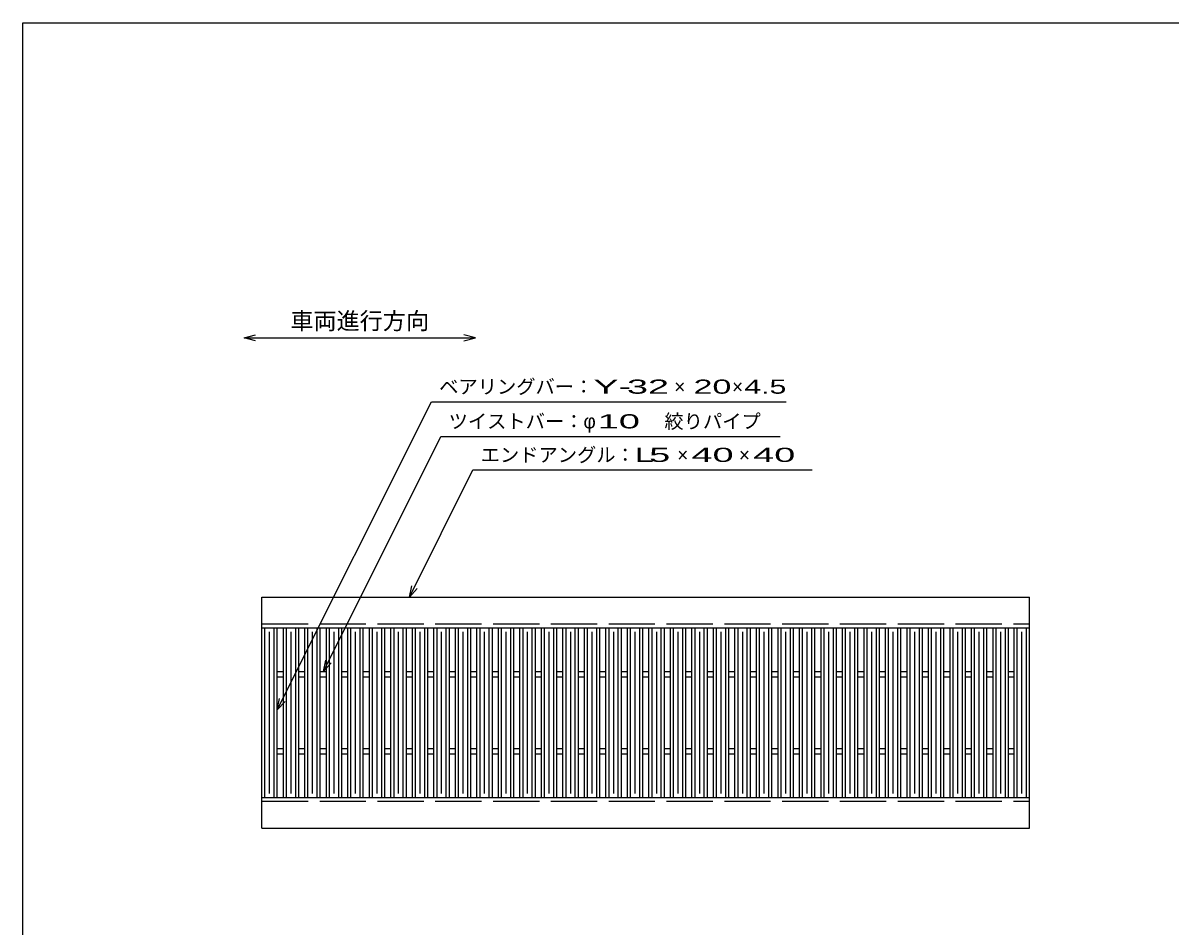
# Model space of a CAD drawing. Units: millimetres, scale not verified. Extents: x -1820 to 1724, y -1285 to 1059.
# Drawn here: x -1736 to -248, y -113 to 1059 of the extents above; entities that cross this region are included whole.
import ezdxf
from ezdxf.enums import TextEntityAlignment as Align

# ---------------------------------------------------------------- set-up
doc = ezdxf.new("R2010")
doc.units = ezdxf.units.MM
doc.header["$LTSCALE"] = 10
doc.linetypes.add('DASHED', pattern=[7.5, 6, -1.5])
for name, color, linetype, lineweight in [('0_2', 150, 'Continuous', 25), ('16', 3, 'Continuous', 25), ('22', 2, 'Continuous', 25)]:
    doc.layers.add(name, color=color, linetype=linetype, lineweight=lineweight)
doc.styles.add('ベクトル', font='')
doc.styles.get('ベクトル').set_extended_font_data('ベクトル')

msp = doc.modelspace()

# ---------------------------------------------------------------- linework, layer by layer
at = {"layer": '0_2'}
for p, q in [((-1736, -1141), (-1736, 1059)), ((-1736, 1059), (1724, 1059))]:
    msp.add_line(p, q, dxfattribs=at)
at = {"layer": '0_2', "color": 4}
for p, q in [((-1449.08, 650.33), (-1434.08, 654.33)), ((-1434.08, 646.33), (-1449.08, 650.33)), ((-1449.08, 650.33), (-1149.08, 650.33)), ((-1149.08, 650.33), (-1164.08, 654.33)), ((-1164.08, 646.33), (-1149.08, 650.33))]:
    msp.add_line(p, q, dxfattribs=at)
at = {"layer": '16'}
for p, q in [((-1426, 314), (-430, 314)), ((-1426, 274), (-1426, 314)), ((-430, 274), (-430, 314)), ((-1426, 274), (-430, 274)), ((-1426, 54), (-1426, 274)), ((-1426, 274), (-1406, 274)), ((-1422, 54), (-1422, 274)), ((-1416, 59), (-1416, 269)), ((-1410, 54), (-1410, 274)), ((-1406, 54), (-1406, 274)), ((-1398.1, 54), (-1398.1, 274)), ((-1398.1, 274), (-1378.1, 274)), ((-1394.1, 54), (-1394.1, 274)), ((-1388.1, 59), (-1388.1, 269)), ((-1382.1, 54), (-1382.1, 274)), ((-1378.1, 54), (-1378.1, 274)), ((-1370.2, 54), (-1370.2, 274)), ((-1370.2, 274), (-1350.2, 274)), ((-1366.2, 54), (-1366.2, 274)), ((-1360.2, 59), (-1360.2, 269)), ((-1354.2, 54), (-1354.2, 274)), ((-1350.2, 54), (-1350.2, 274)), ((-1342.3, 54), (-1342.3, 274)), ((-1342.3, 274), (-1322.3, 274)), ((-1338.3, 54), (-1338.3, 274)), ((-1332.3, 59), (-1332.3, 269)), ((-1326.3, 54), (-1326.3, 274)), ((-1322.3, 54), (-1322.3, 274)), ((-1314.4, 54), (-1314.4, 274)), ((-1314.4, 274), (-1294.4, 274)), ((-1310.4, 54), (-1310.4, 274)), ((-1304.4, 59), (-1304.4, 269)), ((-1298.4, 54), (-1298.4, 274)), ((-1294.4, 54), (-1294.4, 274)), ((-1286.5, 54), (-1286.5, 274)), ((-1286.5, 274), (-1266.5, 274)), ((-1282.5, 54), (-1282.5, 274)), ((-1276.5, 59), (-1276.5, 269)), ((-1270.5, 54), (-1270.5, 274)), ((-1266.5, 54), (-1266.5, 274)), ((-1258.6, 54), (-1258.6, 274)), ((-1258.6, 274), (-1238.6, 274)), ((-1254.6, 54), (-1254.6, 274)), ((-1248.6, 59), (-1248.6, 269)), ((-1242.6, 54), (-1242.6, 274)), ((-1238.6, 54), (-1238.6, 274)), ((-1230.7, 54), (-1230.7, 274)), ((-1230.7, 274), (-1210.7, 274)), ((-1226.7, 54), (-1226.7, 274)), ((-1220.7, 59), (-1220.7, 269)), ((-1214.7, 54), (-1214.7, 274)), ((-1210.7, 54), (-1210.7, 274)), ((-1202.8, 54), (-1202.8, 274)), ((-1202.8, 274), (-1182.8, 274)), ((-1198.8, 54), (-1198.8, 274)), ((-1192.8, 59), (-1192.8, 269)), ((-1186.8, 54), (-1186.8, 274)), ((-1182.8, 54), (-1182.8, 274)), ((-1174.9, 54), (-1174.9, 274)), ((-1174.9, 274), (-1154.9, 274)), ((-1170.9, 54), (-1170.9, 274)), ((-1164.9, 59), (-1164.9, 269)), ((-1158.9, 54), (-1158.9, 274)), ((-1154.9, 54), (-1154.9, 274)), ((-1147, 54), (-1147, 274)), ((-1147, 274), (-1127, 274)), ((-1143, 54), (-1143, 274)), ((-1137, 59), (-1137, 269)), ((-1131, 54), (-1131, 274)), ((-1127, 54), (-1127, 274)), ((-1119.1, 54), (-1119.1, 274)), ((-1119.1, 274), (-1099.1, 274)), ((-1115.1, 54), (-1115.1, 274)), ((-1109.1, 59), (-1109.1, 269)), ((-1103.1, 54), (-1103.1, 274)), ((-1099.1, 54), (-1099.1, 274)), ((-1091.2, 54), (-1091.2, 274)), ((-1091.2, 274), (-1071.2, 274)), ((-1087.2, 54), (-1087.2, 274)), ((-1081.2, 59), (-1081.2, 269)), ((-1075.2, 54), (-1075.2, 274)), ((-1071.2, 54), (-1071.2, 274)), ((-1063.3, 54), (-1063.3, 274)), ((-1063.3, 274), (-1043.3, 274)), ((-1059.3, 54), (-1059.3, 274)), ((-1053.3, 59), (-1053.3, 269)), ((-1047.3, 54), (-1047.3, 274)), ((-1043.3, 54), (-1043.3, 274)), ((-1035.4, 54), (-1035.4, 274)), ((-1035.4, 274), (-1015.4, 274)), ((-1031.4, 54), (-1031.4, 274)), ((-1025.4, 59), (-1025.4, 269)), ((-1019.4, 54), (-1019.4, 274)), ((-1015.4, 54), (-1015.4, 274)), ((-1007.5, 54), (-1007.5, 274)), ((-1007.5, 274), (-987.5, 274)), ((-1003.5, 54), (-1003.5, 274)), ((-997.5, 59), (-997.5, 269)), ((-991.5, 54), (-991.5, 274)), ((-987.5, 54), (-987.5, 274)), ((-979.6, 54), (-979.6, 274)), ((-979.6, 274), (-959.6, 274)), ((-975.6, 54), (-975.6, 274)), ((-969.6, 59), (-969.6, 269)), ((-963.6, 54), (-963.6, 274)), ((-959.6, 54), (-959.6, 274)), ((-951.7, 54), (-951.7, 274)), ((-951.7, 274), (-931.7, 274)), ((-947.7, 54), (-947.7, 274)), ((-941.7, 59), (-941.7, 269)), ((-935.7, 54), (-935.7, 274)), ((-931.7, 54), (-931.7, 274)), ((-923.8, 54), (-923.8, 274)), ((-923.8, 274), (-903.8, 274)), ((-919.8, 54), (-919.8, 274)), ((-913.8, 59), (-913.8, 269)), ((-907.8, 54), (-907.8, 274)), ((-903.8, 54), (-903.8, 274)), ((-895.9, 54), (-895.9, 274)), ((-895.9, 274), (-875.9, 274)), ((-891.9, 54), (-891.9, 274)), ((-885.9, 59), (-885.9, 269)), ((-879.9, 54), (-879.9, 274)), ((-875.9, 54), (-875.9, 274)), ((-868, 54), (-868, 274)), ((-868, 274), (-848, 274)), ((-864, 54), (-864, 274)), ((-858, 59), (-858, 269)), ((-852, 54), (-852, 274)), ((-848, 54), (-848, 274)), ((-840.1, 54), (-840.1, 274)), ((-840.1, 274), (-820.1, 274)), ((-836.1, 54), (-836.1, 274)), ((-830.1, 59), (-830.1, 269)), ((-824.1, 54), (-824.1, 274)), ((-820.1, 54), (-820.1, 274)), ((-812.2, 54), (-812.2, 274)), ((-812.2, 274), (-792.2, 274)), ((-808.2, 54), (-808.2, 274)), ((-802.2, 59), (-802.2, 269)), ((-796.2, 54), (-796.2, 274)), ((-792.2, 54), (-792.2, 274)), ((-784.3, 54), (-784.3, 274)), ((-784.3, 274), (-764.3, 274)), ((-780.3, 54), (-780.3, 274)), ((-774.3, 59), (-774.3, 269)), ((-768.3, 54), (-768.3, 274)), ((-764.3, 54), (-764.3, 274)), ((-756.4, 54), (-756.4, 274)), ((-756.4, 274), (-736.4, 274)), ((-752.4, 54), (-752.4, 274)), ((-746.4, 59), (-746.4, 269)), ((-740.4, 54), (-740.4, 274)), ((-736.4, 54), (-736.4, 274)), ((-728.5, 54), (-728.5, 274)), ((-728.5, 274), (-708.5, 274)), ((-724.5, 54), (-724.5, 274)), ((-718.5, 59), (-718.5, 269)), ((-712.5, 54), (-712.5, 274)), ((-708.5, 54), (-708.5, 274)), ((-700.6, 54), (-700.6, 274)), ((-700.6, 274), (-680.6, 274)), ((-696.6, 54), (-696.6, 274)), ((-690.6, 59), (-690.6, 269)), ((-684.6, 54), (-684.6, 274)), ((-680.6, 54), (-680.6, 274)), ((-672.7, 54), (-672.7, 274)), ((-672.7, 274), (-652.7, 274)), ((-668.7, 54), (-668.7, 274)), ((-662.7, 59), (-662.7, 269)), ((-656.7, 54), (-656.7, 274)), ((-652.7, 54), (-652.7, 274)), ((-644.8, 54), (-644.8, 274)), ((-644.8, 274), (-624.8, 274)), ((-640.8, 54), (-640.8, 274)), ((-634.8, 59), (-634.8, 269)), ((-628.8, 54), (-628.8, 274)), ((-624.8, 54), (-624.8, 274)), ((-616.9, 54), (-616.9, 274)), ((-616.9, 274), (-596.9, 274)), ((-612.9, 54), (-612.9, 274)), ((-606.9, 59), (-606.9, 269)), ((-600.9, 54), (-600.9, 274)), ((-596.9, 54), (-596.9, 274)), ((-589, 54), (-589, 274)), ((-589, 274), (-569, 274)), ((-585, 54), (-585, 274)), ((-579, 59), (-579, 269)), ((-573, 54), (-573, 274)), ((-569, 54), (-569, 274)), ((-561.1, 54), (-561.1, 274)), ((-561.1, 274), (-541.1, 274)), ((-557.1, 54), (-557.1, 274)), ((-551.1, 59), (-551.1, 269)), ((-545.1, 54), (-545.1, 274)), ((-541.1, 54), (-541.1, 274)), ((-533.2, 54), (-533.2, 274)), ((-533.2, 274), (-513.2, 274)), ((-529.2, 54), (-529.2, 274)), ((-523.2, 59), (-523.2, 269)), ((-517.2, 54), (-517.2, 274)), ((-513.2, 54), (-513.2, 274)), ((-505.3, 54), (-505.3, 274)), ((-505.3, 274), (-485.3, 274)), ((-501.3, 54), (-501.3, 274)), ((-495.3, 59), (-495.3, 269)), ((-489.3, 54), (-489.3, 274)), ((-485.3, 54), (-485.3, 274)), ((-477.4, 54), (-477.4, 274)), ((-477.4, 274), (-457.4, 274)), ((-473.4, 54), (-473.4, 274)), ((-467.4, 59), (-467.4, 269)), ((-461.4, 54), (-461.4, 274)), ((-457.4, 54), (-457.4, 274)), ((-450, 54), (-450, 274)), ((-450, 274), (-430, 274)), ((-446, 54), (-446, 274)), ((-440, 59), (-440, 269)), ((-434, 54), (-434, 274)), ((-430, 54), (-430, 274)), ((-1406, 217.5), (-1398.1, 217.5)), ((-1406, 210.5), (-1398.1, 210.5)), ((-1378.1, 217.5), (-1370.2, 217.5)), ((-1378.1, 210.5), (-1370.2, 210.5)), ((-1350.2, 217.5), (-1342.3, 217.5)), ((-1350.2, 210.5), (-1342.3, 210.5)), ((-1322.3, 217.5), (-1314.4, 217.5)), ((-1322.3, 210.5), (-1314.4, 210.5)), ((-1294.4, 217.5), (-1286.5, 217.5)), ((-1294.4, 210.5), (-1286.5, 210.5)), ((-1266.5, 217.5), (-1258.6, 217.5)), ((-1266.5, 210.5), (-1258.6, 210.5)), ((-1238.6, 217.5), (-1230.7, 217.5)), ((-1238.6, 210.5), (-1230.7, 210.5)), ((-1210.7, 217.5), (-1202.8, 217.5)), ((-1210.7, 210.5), (-1202.8, 210.5)), ((-1182.8, 217.5), (-1174.9, 217.5)), ((-1182.8, 210.5), (-1174.9, 210.5)), ((-1154.9, 217.5), (-1147, 217.5)), ((-1154.9, 210.5), (-1147, 210.5)), ((-1127, 217.5), (-1119.1, 217.5)), ((-1127, 210.5), (-1119.1, 210.5)), ((-1099.1, 217.5), (-1091.2, 217.5)), ((-1099.1, 210.5), (-1091.2, 210.5)), ((-1071.2, 217.5), (-1063.3, 217.5)), ((-1071.2, 210.5), (-1063.3, 210.5)), ((-1043.3, 217.5), (-1035.4, 217.5)), ((-1043.3, 210.5), (-1035.4, 210.5)), ((-1015.4, 217.5), (-1007.5, 217.5)), ((-1015.4, 210.5), (-1007.5, 210.5)), ((-987.5, 217.5), (-979.6, 217.5)), ((-987.5, 210.5), (-979.6, 210.5)), ((-959.6, 217.5), (-951.7, 217.5)), ((-959.6, 210.5), (-951.7, 210.5)), ((-931.7, 217.5), (-923.8, 217.5)), ((-931.7, 210.5), (-923.8, 210.5)), ((-903.8, 217.5), (-895.9, 217.5)), ((-903.8, 210.5), (-895.9, 210.5)), ((-875.9, 217.5), (-868, 217.5)), ((-875.9, 210.5), (-868, 210.5)), ((-848, 217.5), (-840.1, 217.5)), ((-848, 210.5), (-840.1, 210.5)), ((-820.1, 217.5), (-812.2, 217.5)), ((-820.1, 210.5), (-812.2, 210.5)), ((-792.2, 217.5), (-784.3, 217.5)), ((-792.2, 210.5), (-784.3, 210.5)), ((-764.3, 217.5), (-756.4, 217.5)), ((-764.3, 210.5), (-756.4, 210.5)), ((-736.4, 217.5), (-728.5, 217.5)), ((-736.4, 210.5), (-728.5, 210.5)), ((-708.5, 217.5), (-700.6, 217.5)), ((-708.5, 210.5), (-700.6, 210.5)), ((-680.6, 217.5), (-672.7, 217.5)), ((-680.6, 210.5), (-672.7, 210.5)), ((-652.7, 217.5), (-644.8, 217.5)), ((-652.7, 210.5), (-644.8, 210.5)), ((-624.8, 217.5), (-616.9, 217.5)), ((-624.8, 210.5), (-616.9, 210.5)), ((-596.9, 217.5), (-589, 217.5)), ((-596.9, 210.5), (-589, 210.5)), ((-569, 217.5), (-561.1, 217.5)), ((-569, 210.5), (-561.1, 210.5)), ((-541.1, 217.5), (-533.2, 217.5)), ((-541.1, 210.5), (-533.2, 210.5)), ((-513.2, 217.5), (-505.3, 217.5)), ((-513.2, 210.5), (-505.3, 210.5)), ((-485.3, 217.5), (-477.4, 217.5)), ((-485.3, 210.5), (-477.4, 210.5)), ((-457.4, 217.5), (-450, 217.5)), ((-457.4, 210.5), (-450, 210.5)), ((-1406, 117.5), (-1398.1, 117.5)), ((-1406, 110.5), (-1398.1, 110.5)), ((-1378.1, 117.5), (-1370.2, 117.5)), ((-1378.1, 110.5), (-1370.2, 110.5)), ((-1350.2, 117.5), (-1342.3, 117.5)), ((-1350.2, 110.5), (-1342.3, 110.5)), ((-1322.3, 117.5), (-1314.4, 117.5)), ((-1322.3, 110.5), (-1314.4, 110.5)), ((-1294.4, 117.5), (-1286.5, 117.5)), ((-1294.4, 110.5), (-1286.5, 110.5)), ((-1266.5, 117.5), (-1258.6, 117.5)), ((-1266.5, 110.5), (-1258.6, 110.5)), ((-1238.6, 117.5), (-1230.7, 117.5)), ((-1238.6, 110.5), (-1230.7, 110.5)), ((-1210.7, 117.5), (-1202.8, 117.5)), ((-1210.7, 110.5), (-1202.8, 110.5)), ((-1182.8, 117.5), (-1174.9, 117.5)), ((-1182.8, 110.5), (-1174.9, 110.5)), ((-1154.9, 117.5), (-1147, 117.5)), ((-1154.9, 110.5), (-1147, 110.5)), ((-1127, 117.5), (-1119.1, 117.5)), ((-1127, 110.5), (-1119.1, 110.5)), ((-1099.1, 117.5), (-1091.2, 117.5)), ((-1099.1, 110.5), (-1091.2, 110.5)), ((-1071.2, 117.5), (-1063.3, 117.5)), ((-1071.2, 110.5), (-1063.3, 110.5)), ((-1043.3, 117.5), (-1035.4, 117.5)), ((-1043.3, 110.5), (-1035.4, 110.5)), ((-1015.4, 117.5), (-1007.5, 117.5)), ((-1015.4, 110.5), (-1007.5, 110.5)), ((-987.5, 117.5), (-979.6, 117.5)), ((-987.5, 110.5), (-979.6, 110.5)), ((-959.6, 117.5), (-951.7, 117.5)), ((-959.6, 110.5), (-951.7, 110.5)), ((-931.7, 117.5), (-923.8, 117.5)), ((-931.7, 110.5), (-923.8, 110.5)), ((-903.8, 117.5), (-895.9, 117.5)), ((-903.8, 110.5), (-895.9, 110.5)), ((-875.9, 117.5), (-868, 117.5)), ((-875.9, 110.5), (-868, 110.5)), ((-848, 117.5), (-840.1, 117.5)), ((-848, 110.5), (-840.1, 110.5)), ((-820.1, 117.5), (-812.2, 117.5)), ((-820.1, 110.5), (-812.2, 110.5)), ((-792.2, 117.5), (-784.3, 117.5)), ((-792.2, 110.5), (-784.3, 110.5)), ((-764.3, 117.5), (-756.4, 117.5)), ((-764.3, 110.5), (-756.4, 110.5)), ((-736.4, 117.5), (-728.5, 117.5)), ((-736.4, 110.5), (-728.5, 110.5)), ((-708.5, 117.5), (-700.6, 117.5)), ((-708.5, 110.5), (-700.6, 110.5)), ((-680.6, 117.5), (-672.7, 117.5)), ((-680.6, 110.5), (-672.7, 110.5)), ((-652.7, 117.5), (-644.8, 117.5)), ((-652.7, 110.5), (-644.8, 110.5)), ((-624.8, 117.5), (-616.9, 117.5)), ((-624.8, 110.5), (-616.9, 110.5)), ((-596.9, 117.5), (-589, 117.5)), ((-596.9, 110.5), (-589, 110.5)), ((-569, 117.5), (-561.1, 117.5)), ((-569, 110.5), (-561.1, 110.5)), ((-541.1, 117.5), (-533.2, 117.5)), ((-541.1, 110.5), (-533.2, 110.5)), ((-513.2, 117.5), (-505.3, 117.5)), ((-513.2, 110.5), (-505.3, 110.5)), ((-485.3, 117.5), (-477.4, 117.5)), ((-485.3, 110.5), (-477.4, 110.5)), ((-457.4, 117.5), (-450, 117.5)), ((-457.4, 110.5), (-450, 110.5)), ((-1426, 54), (-430, 54)), ((-1426, 14), (-1426, 54)), ((-1426, 54), (-1406, 54)), ((-1398.1, 54), (-1378.1, 54)), ((-1370.2, 54), (-1350.2, 54)), ((-1342.3, 54), (-1322.3, 54)), ((-1314.4, 54), (-1294.4, 54)), ((-1286.5, 54), (-1266.5, 54)), ((-1258.6, 54), (-1238.6, 54)), ((-1230.7, 54), (-1210.7, 54)), ((-1202.8, 54), (-1182.8, 54)), ((-1174.9, 54), (-1154.9, 54)), ((-1147, 54), (-1127, 54)), ((-1119.1, 54), (-1099.1, 54)), ((-1091.2, 54), (-1071.2, 54)), ((-1063.3, 54), (-1043.3, 54)), ((-1035.4, 54), (-1015.4, 54)), ((-1007.5, 54), (-987.5, 54)), ((-979.6, 54), (-959.6, 54)), ((-951.7, 54), (-931.7, 54)), ((-923.8, 54), (-903.8, 54)), ((-895.9, 54), (-875.9, 54)), ((-868, 54), (-848, 54)), ((-840.1, 54), (-820.1, 54)), ((-812.2, 54), (-792.2, 54)), ((-784.3, 54), (-764.3, 54)), ((-756.4, 54), (-736.4, 54)), ((-728.5, 54), (-708.5, 54)), ((-700.6, 54), (-680.6, 54)), ((-672.7, 54), (-652.7, 54)), ((-644.8, 54), (-624.8, 54)), ((-616.9, 54), (-596.9, 54)), ((-589, 54), (-569, 54)), ((-561.1, 54), (-541.1, 54)), ((-533.2, 54), (-513.2, 54)), ((-505.3, 54), (-485.3, 54)), ((-477.4, 54), (-457.4, 54)), ((-450, 54), (-430, 54)), ((-430, 14), (-430, 54)), ((-1426, 14), (-430, 14))]:
    msp.add_line(p, q, dxfattribs=at)
at = {"layer": '16', "linetype": 'DASHED'}
for p, q in [((-1426, 279), (-430, 279)), ((-1426, 49), (-430, 49))]:
    msp.add_line(p, q, dxfattribs=at)
at = {"layer": '22', "color": 4}
for p, q in [((-1406, 167.5), (-1206, 567.5)), ((-1206, 567.5), (-746, 567.5)), ((-1346.25, 217.5), (-1193.75, 522.5)), ((-1193.75, 522.5), (-753.75, 522.5)), ((-1234.65, 314), (-1152.15, 479)), ((-1152.15, 479), (-712.15, 479)), ((-1234.65, 314), (-1231.65, 328.6)), ((-1234.65, 314), (-1224.65, 325)), ((-1346.25, 217.5), (-1343.25, 232.1)), ((-1346.25, 217.5), (-1336.25, 228.5)), ((-1406, 167.5), (-1403, 182.1)), ((-1406, 167.5), (-1396, 178.5))]:
    msp.add_line(p, q, dxfattribs=at)

# ---------------------------------------------------------------- texts
at = {"layer": '0_2', "color": 2, "style": 'ベクトル'}
msp.add_text('車両進行方向', height=21.99, dxfattribs=at).set_placement((-1389.08, 672.33), align=Align.MIDDLE_LEFT)
at = {"layer": '22', "style": 'ベクトル'}
for s, p in [('ベアリングバー：', (-1196, 587)), ('×', (-891, 587)), ('×', (-816, 587)), ('ツイストバー：', (-1183.75, 542)), ('絞りパイプ', (-903.75, 542)), ('φ', (-1008.75, 542)), ('エンドアングル：', (-1142.15, 498.5)), ('×', (-887.15, 498.5)), ('×', (-807.15, 498.5))]:
    msp.add_text(s, height=18.33, dxfattribs=at).set_placement(p, align=Align.MIDDLE_LEFT)
for s, width, p in [('Y-', 2, (-996, 587)), (' 32 ', 2, (-966, 587)), ('20', 1.8, (-866, 587)), (' 4.5 ', 1.6, (-811, 587)), (' 10 ', 2, (-1003.75, 542)), ('L', 1.8, (-942.15, 498.5)), (' 5 ', 2, (-937.15, 498.5)), (' 40 ', 2, (-882.15, 498.5)), (' 40 ', 2, (-802.15, 498.5))]:
    msp.add_text(s, height=18.33, dxfattribs=dict(at, width=width)).set_placement(p, align=Align.MIDDLE_LEFT)

doc.saveas('drawing.dxf')
